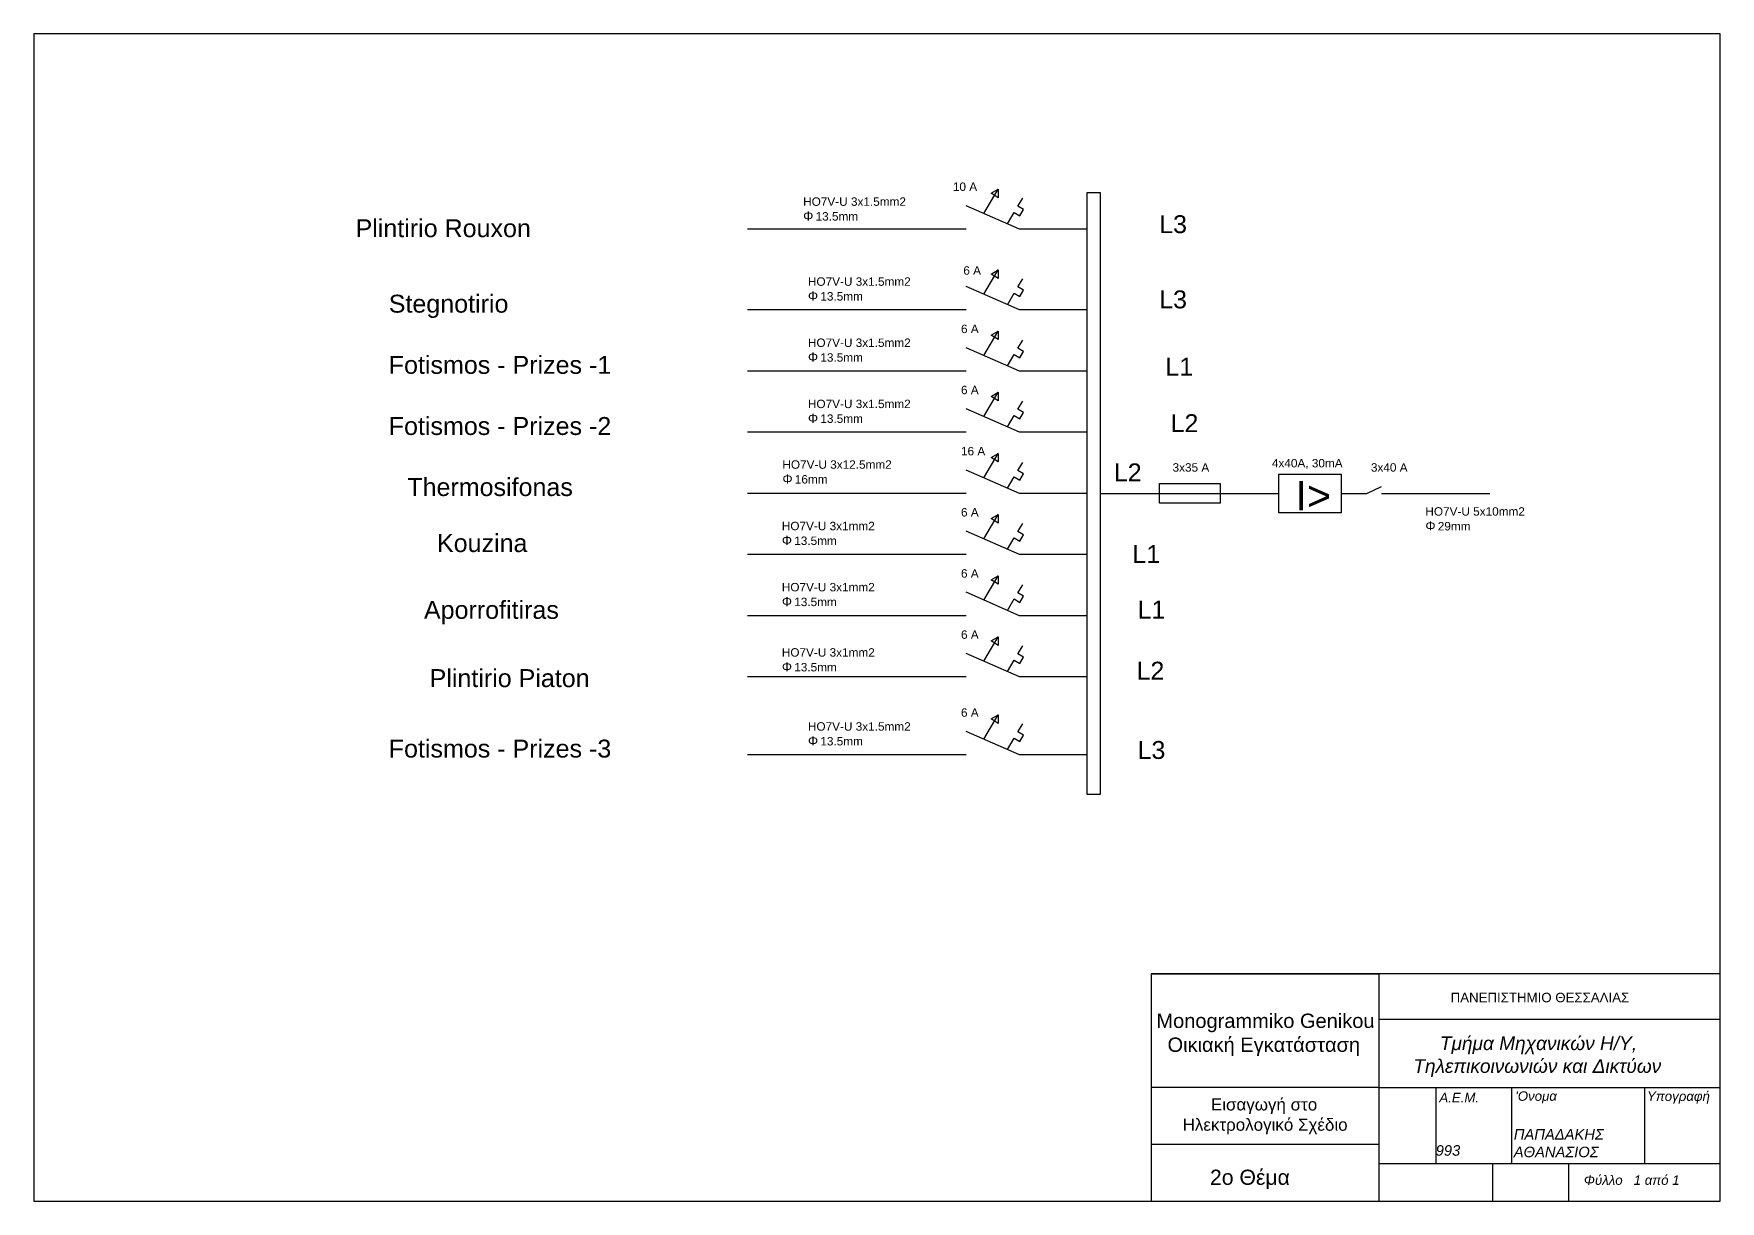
# Model space of a CAD drawing. Header units: millimetres. Extents: x 10 to 1430, y 10 to 287.
# Drawn here: x 1030.2 to 1430.2, y 10 to 287 of the extents above; entities that cross this region are included whole.
import ezdxf
from ezdxf.enums import TextEntityAlignment as Align

# ---------------------------------------------------------------- set-up
doc = ezdxf.new("R2010")
doc.units = ezdxf.units.MM
doc.header["$MEASUREMENT"] = 0
doc.linetypes.add('JIS_02_2.0', pattern=[3, 2, -1])
doc.styles.get("Standard").update_dxf_attribs({"font": 'arial.ttf'})

msp = doc.modelspace()

# ---------------------------------------------------------------- linework, layer by layer
for p, q in [((1430.17, 64), (1295.17, 64)), ((1295.17, 64), (1295.17, 10)), ((1295.17, 64), (1349.17, 64)), ((1349.17, 64), (1349.17, 37)), ((1349.17, 64), (1349.17, 53.2)), ((1430.17, 10), (1430.17, 64)), ((1349.17, 53.2), (1349.17, 53.2)), ((1349.17, 53.2), (1430.17, 53.2)), ((1349.17, 37), (1295.17, 37)), ((1349.17, 37), (1349.17, 37)), ((1349.17, 37), (1349.17, 23.5)), ((1349.17, 37), (1430.17, 37)), ((1349.17, 37), (1349.17, 19)), ((1349.17, 37), (1362.67, 37)), ((1362.67, 37), (1362.67, 37)), ((1362.67, 37), (1362.67, 19)), ((1362.67, 37), (1380.67, 37)), ((1380.67, 37), (1380.67, 19)), ((1380.67, 37), (1412.17, 37)), ((1412.17, 37), (1412.17, 19)), ((1349.17, 23.5), (1295.17, 23.5)), ((1349.17, 23.5), (1349.17, 10)), ((1349.17, 19), (1349.17, 19)), ((1349.17, 19), (1430.17, 19)), ((1349.17, 19), (1376.17, 19)), ((1376.17, 19), (1376.17, 10)), ((1376.17, 19), (1394.17, 19)), ((1394.17, 19), (1394.17, 10))]:
    msp.add_line(p, q)
at = {"linetype": 'JIS_02_2.0'}
msp.add_line((1430.17, 10), (1430.17, 64), dxfattribs=at)
for points in [[(1030.17, 10), (1430.17, 10), (1430.17, 287), (1030.17, 287)], [(1280.03, 249.32), (1283.11, 249.32), (1283.11, 106.54), (1280.03, 106.54)], [(1297.19, 180.26), (1311.57, 180.26), (1311.57, 175.6), (1297.19, 175.6)], [(1325.49, 182.53), (1340.27, 182.53), (1340.27, 173.33), (1325.49, 173.33)]]:
    msp.add_lwpolyline(points, close=True)
for points in [[(1255.47, 244.37), (1258.94, 250.14)], [(1258.94, 250.14), (1258.94, 248.1), (1257.22, 249.16), (1258.94, 250.14)], [(1280.03, 240.63), (1280.03, 240.63), (1263.96, 240.63), (1251.33, 246.19)], [(1261.11, 241.89), (1262.72, 244.61), (1264.07, 243.81), (1264.95, 245.3), (1263.61, 246.1), (1264.72, 247.98)], [(1251.33, 240.63), (1199.42, 240.63)], [(1255.47, 225.2), (1258.94, 230.96)], [(1258.94, 230.96), (1258.94, 228.93), (1257.22, 229.99), (1258.94, 230.96)], [(1261.11, 222.71), (1262.72, 225.43), (1264.07, 224.63), (1264.95, 226.12), (1263.61, 226.92), (1264.72, 228.81)], [(1280.03, 221.46), (1280.03, 221.46), (1263.96, 221.46), (1251.33, 227.02)], [(1251.33, 221.46), (1199.42, 221.46)], [(1255.47, 210.69), (1258.94, 216.46)], [(1258.94, 216.46), (1258.94, 214.42), (1257.22, 215.48), (1258.94, 216.46)], [(1280.03, 206.95), (1280.03, 206.95), (1263.96, 206.95), (1251.33, 212.51)], [(1261.11, 208.2), (1262.72, 210.92), (1264.07, 210.12), (1264.95, 211.61), (1263.61, 212.41), (1264.72, 214.3)], [(1251.33, 206.95), (1199.42, 206.95)], [(1255.47, 196.18), (1258.94, 201.95)], [(1258.94, 201.95), (1258.94, 199.91), (1257.22, 200.97), (1258.94, 201.95)], [(1280.03, 192.44), (1280.03, 192.44), (1263.96, 192.44), (1251.33, 198)], [(1261.11, 193.7), (1262.72, 196.41), (1264.07, 195.62), (1264.95, 197.11), (1263.61, 197.91), (1264.72, 199.79)], [(1251.33, 192.44), (1199.42, 192.44)], [(1255.47, 181.67), (1258.94, 187.44)], [(1258.94, 187.44), (1258.94, 185.4), (1257.22, 186.46), (1258.94, 187.44)], [(1261.11, 179.19), (1262.72, 181.91), (1264.07, 181.11), (1264.95, 182.6), (1263.61, 183.4), (1264.72, 185.28)], [(1280.03, 177.93), (1280.03, 177.93), (1263.96, 177.93), (1251.33, 183.49)], [(1251.33, 177.93), (1199.42, 177.93)], [(1283.11, 177.93), (1325.49, 177.93)], [(1340.27, 177.93), (1346.35, 177.93)], [(1346.35, 177.93), (1349.85, 179.58)], [(1349.85, 177.93), (1375.53, 177.93)], [(1255.47, 167.17), (1258.94, 172.93)], [(1258.94, 172.93), (1258.94, 170.9), (1257.22, 171.96), (1258.94, 172.93)], [(1280.03, 163.43), (1280.03, 163.43), (1263.96, 163.43), (1251.33, 168.99)], [(1261.11, 164.68), (1262.72, 167.4), (1264.07, 166.6), (1264.95, 168.09), (1263.61, 168.89), (1264.72, 170.78)], [(1251.33, 163.43), (1199.42, 163.43)], [(1255.47, 152.65), (1258.94, 158.42)], [(1258.94, 158.42), (1258.94, 156.39), (1257.22, 157.45), (1258.94, 158.42)], [(1261.11, 150.17), (1262.72, 152.89), (1264.07, 152.09), (1264.95, 153.58), (1263.61, 154.38), (1264.72, 156.27)], [(1280.03, 148.92), (1280.03, 148.92), (1263.96, 148.92), (1251.33, 154.48)], [(1251.33, 148.92), (1199.42, 148.92)], [(1255.47, 138.15), (1258.94, 143.91)], [(1258.94, 143.91), (1258.94, 141.88), (1257.22, 142.94), (1258.94, 143.91)], [(1261.11, 135.66), (1262.72, 138.38), (1264.07, 137.58), (1264.95, 139.07), (1263.61, 139.87), (1264.72, 141.76)], [(1280.03, 134.41), (1280.03, 134.41), (1263.96, 134.41), (1251.33, 139.97)], [(1251.33, 134.41), (1199.42, 134.41)], [(1255.47, 119.65), (1258.94, 125.42)], [(1258.94, 125.42), (1258.94, 123.38), (1257.22, 124.44), (1258.94, 125.42)], [(1280.03, 115.91), (1280.03, 115.91), (1263.96, 115.91), (1251.33, 121.47)], [(1261.11, 117.17), (1262.72, 119.88), (1264.07, 119.08), (1264.95, 120.58), (1263.61, 121.37), (1264.72, 123.26)], [(1251.33, 115.91), (1199.42, 115.91)]]:
    msp.add_lwpolyline(points)

# ---------------------------------------------------------------- texts
for s, p in [('Plintirio Rouxon', (1106.5, 240.86)), ('L3', (1297.09, 241.81)), ('Stegnotirio', (1114.37, 222.95)), ('L3', (1297.09, 223.97)), ('Fotismos - Prizes -1', (1114.37, 208.44)), ('L1', (1298.57, 208.03)), ('Fotismos - Prizes -2', (1114.37, 193.93)), ('L2', (1299.79, 194.6)), ('L2', (1286.33, 182.93)), ('Thermosifonas', (1118.77, 179.45)), ('Kouzina', (1125.81, 166.16)), ('L1', (1290.74, 163.57)), ('Aporrofitiras', (1122.72, 150.31)), ('L1', (1291.96, 150.38)), ('Plintirio Piaton', (1124.06, 134.12)), ('L2', (1291.72, 135.88)), ('Fotismos - Prizes -3', (1114.37, 117.4)), ('L3', (1291.96, 117.07))]:
    msp.add_text(s, height=4.25).set_placement(p, align=Align.MIDDLE_LEFT)
at = {"attachment_point": 1}
for s, width, gutter_width, heights, insert, char_height in [('HO7V-U 3x1.5mm2\\P{\\H1.0833x;Φ\\fMS Shell Dlg|b0|i0|c0|p0;\\H0.65385x; }13.5mm', 25.8714, 1, [0], (1212.66, 248.17), 2), ('10 A', 10.2812, 1, [0], (1248.17, 251.71), 2), ('HO7V-U 3x1.5mm2\\P{\\H1.0833x;Φ\\fMS Shell Dlg|b0|i0|c0|p0;\\H0.65385x; }13.5mm', 25.8714, 1, [0], (1213.79, 229.2), 2), ('6 A', 10.2812, 1, [0], (1250.64, 231.83), 2), ('6 A', 10.2812, 1, [0], (1250.09, 217.98), 2), ('HO7V-U 3x1.5mm2\\P{\\H1.0833x;Φ\\fMS Shell Dlg|b0|i0|c0|p0;\\H0.65385x; }13.5mm', 25.8714, 1, [0], (1213.79, 214.69), 2), ('HO7V-U 3x1.5mm2\\P{\\H1.0833x;Φ\\fMS Shell Dlg|b0|i0|c0|p0;\\H0.65385x; }13.5mm', 25.8714, 1, [0], (1213.79, 200.18), 2), ('6 A', 10.2812, 1, [0], (1250.09, 203.48), 2), ('16 A', 10.2812, 1, [0], (1250.09, 188.97), 2), ('HO7V-U 3x12.5mm2\\P{\\H1.0833x;Φ\\fMS Shell Dlg|b0|i0|c0|p0;\\H0.65385x; }16mm', 25.8714, 1, [0], (1207.74, 185.79), 2), ('3x35 A', 10.2812, 1, [0], (1300.27, 185.1), 2), ('4x40A, 30mA', 26.8019, 1, [0], (1323.83, 186.11), 2), ('3x40 A', 10.2812, 1, [0], (1347.31, 185.1), 2), ('\\pi3.904;I>', 14.7841, 1, [0], (1325.49, 180.89), 7), ('6 A', 10.2812, 1, [0], (1250.09, 174.46), 2), ('HO7V-U 5x10mm2\\P{\\H1.0833x;Φ\\fMS Shell Dlg|b0|i0|c0|p0;\\H0.65385x; }29mm', 25.8714, 1, [0], (1360.23, 174.66), 2), ('HO7V-U 3x1mm2\\P{\\H1.0833x;Φ\\fMS Shell Dlg|b0|i0|c0|p0;\\H0.65385x; }13.5mm', 25.8714, 1, [0], (1207.6, 171.21), 2), ('HO7V-U 3x1mm2\\P{\\H1.0833x;Φ\\fMS Shell Dlg|b0|i0|c0|p0;\\H0.65385x; }13.5mm', 25.8714, 1, [0], (1207.6, 156.7), 2), ('6 A', 10.2812, 1, [0], (1250.09, 159.95), 2), ('6 A', 10.2812, 1, [0], (1250.09, 159.95), 2), ('6 A', 10.2812, 1, [0], (1250.09, 145.44), 2), ('HO7V-U 3x1mm2\\P{\\H1.0833x;Φ\\fMS Shell Dlg|b0|i0|c0|p0;\\H0.65385x; }13.5mm', 25.8714, 1, [0], (1207.6, 141.21), 2), ('6 A', 10.2812, 1, [0], (1250.09, 126.95), 2), ('HO7V-U 3x1.5mm2\\P{\\H1.0833x;Φ\\fMS Shell Dlg|b0|i0|c0|p0;\\H0.65385x; }13.5mm', 25.8714, 1, [0], (1213.79, 123.65), 2), ('   \\P                 ΠΑΝΕΠΙΣΤΗΜΙΟ ΘΕΣΣΑΛΙΑΣ', 90, 12.5, [12], (1351.38, 63.22), 2.25), (' \\P{\\H0.94444x;Monogrammiko Genikou\\P  Οικιακή Εγκατάσταση}', 60, 12.5, [0], (1296.44, 60.52), 3.6), ('{\\fArial|b0|i1|c161|p34;        \\P        Τμήμα Μηχανικών Η/Υ,\\P   Τηλεπικοινωνιών και Δικτύων}', 90, 12.5, [0], (1353.6, 54.5), 3.24), ("{\\fArial|b0|i1|c161|p34; 'Ονομα\\P\\P     }", 35, 12.5, [0], (1380.67, 36.09), 2.25), ('{\\fArial|b0|i1|c161|p34;Υπογραφή}', 20, 12.5, [4.71], (1412.8, 36.05), 2.25), ('          \\P           Εισαγωγή στο                \\P     Ηλεκτρολογικό Σχέδιο', 60, 12.5, [0], (1297.07, 39.22), 2.88), ('\\pt4.5;{\\fArial|b0|i1|c161|p34; Α.Ε.Μ.\\P\\ptz;\\P    }', 20, 12.5, [0], (1362.67, 35.73), 2.25), ('{\\fArial|b0|i1|c161|p34;ΠΑΠΑΔΑΚΗΣ ΑΘΑΝΑΣΙΟΣ}', 35, 60, [0], (1381.2, 27.12), 2.5), ('{\\fArial|b0|i1|c0|p34;993}', 20, 60, [0], (1362.67, 23.31), 2.5), ('         \\P          2ο Θέμα', 60, 12.5, [0], (1295.17, 23.5), 3.6), ('{\\fArial|b0|i1|c161|p34;  Φύλλο   1 από 1}', 40, 12.5, [10], (1396.07, 16.15), 2.25)]:
    msp.add_mtext_dynamic_manual_height_columns(s, width=width, gutter_width=gutter_width, heights=heights, dxfattribs=dict(at, insert=insert, char_height=char_height))

doc.saveas('drawing.dxf')
